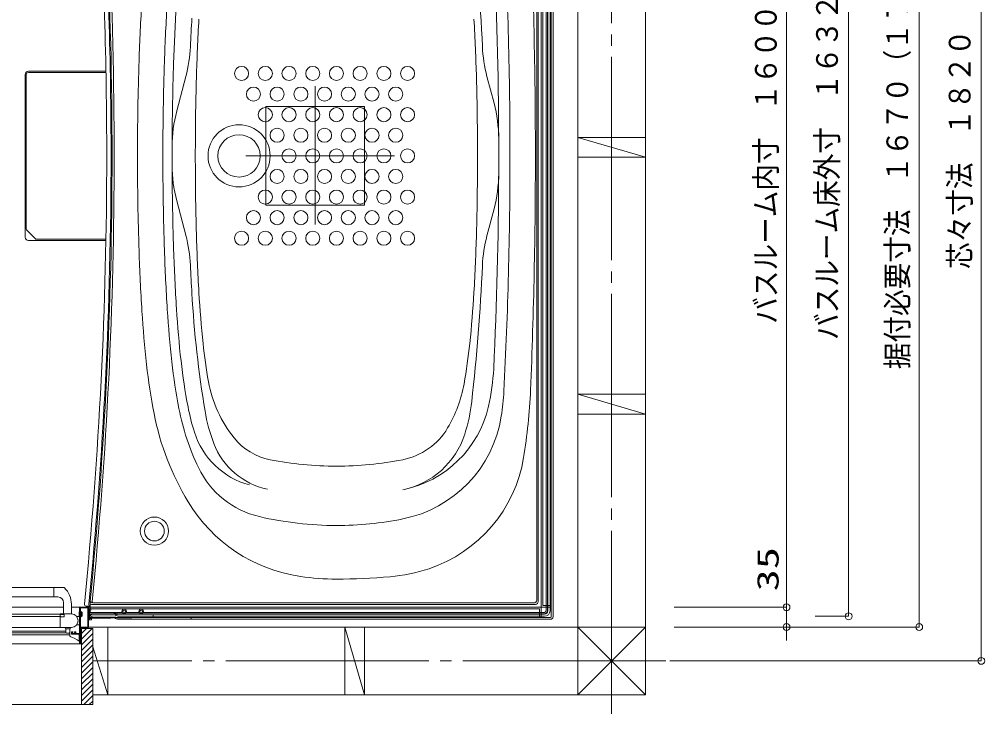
# Model space of a CAD drawing. Units: millimetres on the paper. Extents: x -305 to 305, y -152 to 152.
# Drawn here: x -98.4 to -12.9, y -23.6 to 37.9 of the extents above; entities that cross this region are included whole.
import ezdxf
from ezdxf.enums import TextEntityAlignment as Align

# ---------------------------------------------------------------- set-up
doc = ezdxf.new("R2010")
doc.units = ezdxf.units.MM
doc.linetypes.add('LONG_CHAIN', pattern=[21, 18, -1, 1, -1])
doc.linetypes.add('LONG_DOUBLE_CHAIN', pattern=[21.8, 18, -1, 0.6, -0.6, 0.6, -1])
doc.layers.add('0-0_0', color=7, linetype='Continuous', lineweight=9)
doc.layers.add('0-1_VIEW0001', color=7, linetype='Continuous', lineweight=9)
doc.styles.add('ＭＳ ゴシック', font='')
doc.styles.get('ＭＳ ゴシック').set_extended_font_data('MS Gothic')

# ---------------------------------------------------------------- blocks, each defined once
blk = doc.blocks.new('_ORIGIN')
at = {"layer": '0-0_0'}
blk.add_line((0, 0), (-1, 0), dxfattribs=at)
blk.add_circle((0, 0), 0.5, dxfattribs=at)

msp = doc.modelspace()

# ---------------------------------------------------------------- linework, layer by layer
at = {"layer": '0-0_0'}
for p, q in [((-13.184, -18.308), (-13.184, 71.492)), ((-18.684, -15.308), (-18.684, 66.992)), ((-24.934, -14.358), (-24.934, 66.042)), ((-30.434, -13.558), (-30.434, 65.242)), ((-30.432, -14.158), (-30.432, -8.72)), ((-30.432, -13.558), (-30.432, -12.958)), ((-40.394, -14.158), (-30.434, -14.158)), ((-30.432, -15.908), (-30.432, -14.158)), ((-27.894, -14.958), (-24.934, -14.958)), ((-40.394, -15.908), (-18.684, -15.908)), ((-21.224, -15.908), (-30.433, -15.908)), ((-30.432, -16.508), (-30.432, -17.108)), ((-40.769, -18.908), (-13.184, -18.908))]:
    msp.add_line(p, q, dxfattribs=at)
at = {"layer": '0-1_VIEW0001', "linetype": 'LONG_CHAIN'}
for p, q in [((-45.934, 76.604), (-45.934, -23.587)), ((-72.184, 32.01), (-72.184, 19.752)), ((-78.34, 25.84), (-65.161, 25.84)), ((-41.12, -18.908), (-91.884, -18.908))]:
    msp.add_line(p, q, dxfattribs=at)
at = {"layer": '0-1_VIEW0001'}
for p, q in [((-48.934, 75.092), (-48.934, -21.908)), ((-42.934, 75.092), (-42.934, -21.908)), ((-51.734, 66.141), (-51.734, 25.841)), ((-51.602, 66.122), (-51.602, 25.841)), ((-51.584, 66.141), (-51.584, 25.841)), ((-51.384, 66.141), (-51.384, 25.841)), ((-51.284, 66.691), (-51.284, 25.841)), ((-51.124, 66.691), (-51.124, 25.841)), ((-52.568, 65.207), (-52.568, 25.841)), ((-52.434, 65.341), (-52.434, 25.841)), ((-52.184, 65.816), (-52.184, -14.134)), ((-52.034, 65.691), (-52.034, -14.009)), ((-51.284, 65.841), (-51.284, -14.159)), ((-97.884, 33.041), (-97.884, 25.841)), ((-97.792, 33.024), (-97.792, 25.84)), ((-90.727, 33.224), (-97.592, 33.224)), ((-90.729, 33.341), (-97.584, 33.341)), ((-83.645, 32.88), (-84.452, 29.818)), ((-56.973, 32.88), (-56.35, 30.516)), ((-84.266, 30.523), (-84.271, 30.505)), ((-48.935, 27.468), (-42.935, 25.718)), ((-42.934, 27.467), (-48.934, 27.467)), ((-97.884, 18.641), (-97.884, 25.841)), ((-97.792, 19.387), (-97.792, 25.84)), ((-52.568, -13.526), (-52.568, 25.841)), ((-52.434, -13.659), (-52.434, 25.841)), ((-51.734, -14.459), (-51.734, 25.841)), ((-51.602, -14.441), (-51.602, 25.841)), ((-51.584, -14.459), (-51.584, 25.841)), ((-51.384, -14.459), (-51.384, 25.841)), ((-51.284, -15.009), (-51.284, 25.841)), ((-51.124, -15.009), (-51.124, 25.841)), ((-42.934, 25.717), (-48.934, 25.717)), ((-83.645, 18.801), (-84.452, 21.863)), ((-56.975, 18.768), (-56.35, 21.137)), ((-90.729, 18.341), (-97.584, 18.341)), ((-93.959, 18.457), (-96.863, 18.457)), ((-93.959, 18.457), (-90.727, 18.457)), ((-48.935, 4.718), (-42.935, 2.968)), ((-42.934, 4.717), (-48.934, 4.717)), ((-42.934, 2.967), (-48.934, 2.967)), ((-94.475, -12.395), (-110.744, -12.395)), ((-95.335, -13.245), (-95.335, -12.395)), ((-94.985, -13.245), (-110.235, -13.245)), ((-92.134, -14.625), (-92.134, -13.658)), ((-91.958, -13.776), (-92.134, -13.658)), ((-94.484, -14.16), (-110.734, -14.16)), ((-94.485, -14.745), (-94.485, -13.745)), ((-93.785, -13.892), (-93.785, -14.745)), ((-92.184, -14.159), (-93.785, -14.159)), ((-93.785, -14.159), (-52.209, -14.159)), ((-93.034, -14.46), (-93.054, -14.46)), ((-93.034, -14.185), (-93.034, -16.48)), ((-92.334, -14.16), (-93.009, -14.16)), ((-92.984, -14.22), (-92.984, -15.9)), ((-92.344, -14.205), (-92.969, -14.205)), ((-92.884, -14.585), (-92.963, -14.525)), ((-92.486, -14.047), (-92.1, -14.05)), ((-92.329, -15.9), (-92.329, -14.22)), ((-92.284, -14.545), (-92.284, -14.21)), ((-92.284, -14.309), (-52.334, -14.309)), ((-92.184, -14.307), (-92.184, -14.308)), ((-92.184, -14.308), (-92.184, -14.378)), ((-92.184, -14.378), (-92.184, -14.773)), ((-92.117, -14.609), (-92.117, -14.009)), ((-52.684, -13.909), (-92.017, -13.909)), ((-52.818, -13.776), (-91.847, -13.776)), ((-52.334, -14.309), (-52.334, -15.059)), ((-52.184, -14.184), (-52.184, -15.059)), ((-52.159, -14.159), (-51.284, -14.159)), ((-52.034, -14.009), (-51.284, -14.009)), ((-51.384, -14.458), (-51.384, -14.158)), ((-110.434, -14.76), (-94.784, -14.76)), ((-94.784, -14.97), (-110.434, -14.97)), ((-94.784, -14.76), (-94.784, -15.945)), ((-94.784, -14.76), (-94.784, -14.786)), ((-94.784, -14.993), (-94.784, -15.935)), ((-94.777, -14.799), (-94.763, -14.807)), ((-94.763, -14.972), (-94.777, -14.98)), ((-93.784, -14.745), (-94.769, -14.745)), ((-94.755, -14.81), (-94.459, -14.81)), ((-94.749, -14.97), (-94.755, -14.97)), ((-94.484, -15.01), (-94.709, -15.01)), ((-94.434, -14.835), (-94.434, -14.96)), ((-93.109, -14.97), (-93.316, -14.97)), ((-93.059, -15.67), (-93.059, -15.02)), ((-93.034, -15.06), (-93.054, -15.06)), ((-93.019, -14.542), (-93, -14.542)), ((-93.019, -14.977), (-93, -14.977)), ((-92.834, -14.585), (-92.884, -14.585)), ((-92.884, -14.585), (-92.884, -14.935)), ((-92.834, -14.935), (-92.834, -14.585)), ((-92.284, -15.91), (-92.284, -14.615)), ((-92.284, -15.059), (-52.184, -15.059)), ((-92.219, -14.56), (-92.269, -14.56)), ((-92.269, -14.6), (-92.219, -14.6)), ((-92.209, -14.59), (-92.209, -14.57)), ((-92.2, -15.059), (-92.203, -15.259)), ((-92.042, -15.259), (-92.203, -15.259)), ((-92.184, -14.773), (-92.184, -14.872)), ((-92.184, -14.872), (-92.184, -14.958)), ((-92.184, -14.932), (-92.084, -14.94)), ((-92.184, -15.159), (-92.184, -14.958)), ((-92.184, -15.159), (-86.534, -15.061)), ((-91.984, -15.156), (-92.184, -15.159)), ((-92.117, -14.659), (-92.134, -14.625)), ((-92.117, -14.659), (-92.117, -14.609)), ((-89.282, -14.609), (-92.117, -14.609)), ((-89.816, -14.659), (-92.117, -14.659)), ((-92.084, -14.956), (-92.084, -14.879)), ((-89.859, -14.919), (-92.084, -14.956)), ((-91.991, -15.156), (-91.992, -15.21)), ((-89.859, -14.759), (-91.986, -14.795)), ((-91.984, -15.156), (-91.984, -14.955)), ((-89.913, -14.734), (-89.859, -14.733)), ((-89.859, -14.735), (-89.859, -14.759)), ((-89.859, -14.759), (-89.859, -14.919)), ((-89.855, -15.183), (-89.856, -15.119)), ((-89.741, -14.741), (-89.759, -14.759)), ((-51.884, -14.759), (-89.759, -14.759)), ((-89.759, -14.859), (-89.759, -14.759)), ((-89.741, -14.741), (-89.741, -14.734)), ((-51.902, -14.741), (-89.741, -14.741)), ((-83.184, -15.219), (-89.71, -15.219)), ((-51.884, -14.959), (-89.659, -14.959)), ((-87.782, -14.609), (-88.936, -14.609)), ((-51.884, -14.609), (-87.436, -14.609)), ((-86.534, -15.061), (-86.534, -14.863)), ((-83.243, -15.06), (-83.215, -15.088)), ((-83.184, -15.219), (-83.185, -15.158)), ((-83.184, -15.219), (-83.184, -15.159)), ((-83.184, -15.219), (-51.334, -15.219)), ((-83.084, -15.059), (-51.334, -15.059)), ((-93.784, -15.945), (-109.347, -15.945)), ((-94.334, -16.02), (-94.334, -15.945)), ((-94.284, -16.07), (-93.934, -16.07)), ((-94.284, -16.395), (-94.284, -16.07)), ((-93.934, -16.395), (-93.934, -16.07)), ((-93.884, -15.945), (-93.884, -16.02)), ((-93.109, -15.72), (-93.316, -15.72)), ((-92.984, -17.345), (-92.984, -15.975)), ((-92.969, -15.915), (-92.344, -15.915)), ((-92.969, -15.96), (-92.334, -15.96)), ((-91.884, -16.035), (-92.884, -16.035)), ((-92.883, -16.484), (-92.434, -16.035)), ((-92.883, -16.984), (-91.934, -16.035)), ((-92.883, -16.035), (-92.883, -22.785)), ((-42.934, -15.908), (-92.284, -15.908)), ((-91.884, -22.785), (-91.884, -16.035)), ((-90.558, -15.908), (-90.558, -21.908)), ((-67.809, -21.908), (-69.559, -15.908)), ((-69.558, -15.908), (-69.558, -21.908)), ((-67.808, -15.908), (-67.808, -21.908)), ((-48.934, -15.906), (-42.932, -21.908)), ((-42.932, -15.908), (-48.934, -21.909)), ((-108.992, -16.27), (-94.284, -16.27)), ((-108.792, -16.41), (-94.284, -16.41)), ((-107.707, -16.586), (-93.934, -16.586)), ((-93.984, -16.445), (-94.234, -16.445)), ((-93.934, -16.541), (-93.934, -16.36)), ((-93.934, -16.64), (-93.934, -16.541)), ((-93.825, -16.787), (-93.825, -16.787)), ((-93.784, -16.395), (-93.784, -16.495)), ((-93.669, -16.345), (-93.734, -16.345)), ((-93.734, -16.545), (-93.049, -16.545)), ((-93.729, -16.48), (-93.729, -16.41)), ((-93.714, -16.395), (-93.669, -16.395)), ((-93.444, -16.495), (-93.714, -16.495)), ((-93.654, -16.38), (-93.654, -16.36)), ((-93.504, -16.36), (-93.504, -16.38)), ((-93.434, -16.345), (-93.489, -16.345)), ((-93.489, -16.395), (-93.444, -16.395)), ((-93.429, -16.41), (-93.429, -16.48)), ((-93.384, -16.48), (-93.384, -16.395)), ((-93.049, -16.495), (-93.369, -16.495)), ((-93.084, -16.545), (-93.084, -17.157)), ((-93.034, -16.56), (-93.034, -17.395)), ((-92.884, -17.984), (-91.884, -16.984)), ((-92.883, -17.484), (-91.884, -16.484)), ((-93.084, -17.157), (-93.084, -17.159)), ((-93.019, -17.41), (-92.899, -17.41)), ((-92.899, -17.36), (-92.969, -17.36)), ((-92.884, -17.395), (-92.884, -17.375)), ((-92.884, -18.484), (-91.884, -17.484)), ((-90.559, -21.908), (-91.884, -17.65)), ((-92.884, -18.984), (-91.884, -17.984)), ((-92.884, -19.484), (-91.884, -18.484)), ((-92.884, -19.984), (-91.884, -18.984)), ((-92.884, -20.484), (-91.884, -19.484)), ((-92.884, -20.984), (-91.884, -19.984)), ((-92.884, -21.484), (-91.884, -20.484)), ((-92.884, -21.979), (-91.884, -20.979)), ((-92.884, -22.474), (-91.884, -21.474)), ((-92.699, -22.785), (-91.884, -21.969)), ((-42.934, -21.908), (-91.884, -21.908)), ((-132.483, -22.785), (-91.884, -22.785)), ((-92.204, -22.785), (-91.884, -22.464))]:
    msp.add_line(p, q, dxfattribs=at)
at = {"layer": '0-1_VIEW0001', "linetype": 'LONG_DOUBLE_CHAIN'}
for p, q in [((-76.559, 30.215), (-76.559, 21.465)), ((-76.559, 30.215), (-67.809, 30.215)), ((-67.809, 30.215), (-67.809, 21.465)), ((-76.559, 21.465), (-67.809, 21.465))]:
    msp.add_line(p, q, dxfattribs=at)
at = {"layer": '0-1_VIEW0001', "color": 4}
msp.add_line((-97.734, 19.245), (-97.004, 18.516), dxfattribs=at)
msp.add_lwpolyline([(-97.734, 19.245), (-97.759, 19.277), (-97.773, 19.301), (-97.788, 19.345), (-97.792, 19.387)], dxfattribs=at)
at = {"layer": '0-1_VIEW0001'}
for points in [[(-131.309, -17.41), (-93.059, -17.41), (-93.059, -14.16), (-93.784, -14.16)], [(-93.009, -14.16), (-93.027, -14.167), (-93.034, -14.185)], [(-92.969, -14.205), (-92.98, -14.209), (-92.984, -14.22)], [(-92.329, -14.22), (-92.333, -14.209), (-92.344, -14.205)], [(-92.284, -14.21), (-92.299, -14.174), (-92.334, -14.16)], [(-94.769, -14.745), (-94.78, -14.749), (-94.784, -14.76)], [(-94.784, -14.786), (-94.782, -14.793), (-94.777, -14.799)], [(-94.777, -14.98), (-94.782, -14.986), (-94.784, -14.993)], [(-94.763, -14.807), (-94.759, -14.809), (-94.755, -14.81)], [(-94.755, -14.97), (-94.759, -14.97), (-94.763, -14.972)], [(-94.709, -15.01), (-94.727, -15.002), (-94.734, -14.985), (-94.738, -14.974), (-94.749, -14.97)], [(-94.434, -14.96), (-94.449, -14.995), (-94.484, -15.01)], [(-94.459, -14.81), (-94.441, -14.817), (-94.434, -14.835)], [(-92.834, -14.935), (-92.884, -14.935), (-92.963, -14.994)], [(-92.269, -14.56), (-92.28, -14.555), (-92.284, -14.545)], [(-92.284, -14.615), (-92.28, -14.604), (-92.269, -14.6)], [(-92.209, -14.57), (-92.212, -14.562), (-92.219, -14.56)], [(-92.219, -14.6), (-92.212, -14.597), (-92.209, -14.59)], [(-89.913, -14.734), (-90.02, -14.735), (-92.086, -14.77)], [(-92.984, -15.9), (-92.98, -15.91), (-92.969, -15.915)], [(-92.984, -15.975), (-92.98, -15.964), (-92.969, -15.96)], [(-92.344, -15.915), (-92.333, -15.91), (-92.329, -15.9)], [(-92.334, -15.96), (-92.299, -15.945), (-92.284, -15.91)], [(-93.825, -16.787), (-93.834, -16.784), (-93.851, -16.776)], [(-93.825, -16.787), (-93.536, -16.894), (-93.268, -17.04), (-93.108, -17.157)], [(-93.734, -16.345), (-93.769, -16.359), (-93.784, -16.395)], [(-93.784, -16.495), (-93.769, -16.53), (-93.734, -16.545)], [(-93.729, -16.41), (-93.725, -16.399), (-93.714, -16.395)], [(-93.714, -16.495), (-93.725, -16.49), (-93.729, -16.48)], [(-93.654, -16.36), (-93.658, -16.349), (-93.669, -16.345)], [(-93.669, -16.395), (-93.658, -16.39), (-93.654, -16.38)], [(-93.489, -16.345), (-93.5, -16.349), (-93.504, -16.36)], [(-93.504, -16.38), (-93.5, -16.39), (-93.489, -16.395)], [(-93.444, -16.395), (-93.433, -16.399), (-93.429, -16.41)], [(-93.429, -16.48), (-93.433, -16.49), (-93.444, -16.495)], [(-93.384, -16.395), (-93.399, -16.359), (-93.434, -16.345)], [(-93.369, -16.495), (-93.38, -16.49), (-93.384, -16.48)], [(-93.034, -16.48), (-93.038, -16.49), (-93.049, -16.495)], [(-93.049, -16.545), (-93.038, -16.549), (-93.034, -16.56)], [(-93.108, -17.157), (-93.107, -17.157), (-93.106, -17.159), (-93.099, -17.166), (-93.094, -17.168), (-93.09, -17.168), (-93.088, -17.167), (-93.086, -17.165), (-93.085, -17.163), (-93.084, -17.159)], [(-93.034, -17.395), (-93.03, -17.405), (-93.019, -17.41)], [(-92.969, -17.36), (-92.98, -17.355), (-92.984, -17.345)], [(-92.884, -17.375), (-92.888, -17.364), (-92.899, -17.36)], [(-92.899, -17.41), (-92.888, -17.405), (-92.884, -17.395)]]:
    msp.add_lwpolyline(points, dxfattribs=at)
for centre, radius in [((-78.709, 33.141), 0.625), ((-76.609, 33.141), 0.625), ((-74.509, 33.141), 0.625), ((-72.409, 33.141), 0.625), ((-70.309, 33.141), 0.625), ((-68.209, 33.141), 0.625), ((-66.109, 33.141), 0.625), ((-64.009, 33.141), 0.625), ((-77.659, 31.316), 0.625), ((-75.559, 31.316), 0.625), ((-73.459, 31.316), 0.625), ((-71.359, 31.316), 0.625), ((-69.259, 31.316), 0.625), ((-67.159, 31.316), 0.625), ((-65.059, 31.316), 0.625), ((-76.609, 29.491), 0.625), ((-74.509, 29.491), 0.625), ((-72.409, 29.491), 0.625), ((-70.309, 29.491), 0.625), ((-68.209, 29.491), 0.625), ((-66.109, 29.491), 0.625), ((-64.009, 29.491), 0.625), ((-78.934, 25.841), 2.75), ((-75.559, 27.666), 0.625), ((-73.459, 27.666), 0.625), ((-71.359, 27.666), 0.625), ((-69.259, 27.666), 0.625), ((-67.159, 27.666), 0.625), ((-65.059, 27.666), 0.625), ((-78.934, 25.841), 1.875), ((-74.509, 25.841), 0.625), ((-72.409, 25.841), 0.625), ((-70.309, 25.841), 0.625), ((-68.209, 25.841), 0.625), ((-66.109, 25.841), 0.625), ((-64.009, 25.841), 0.625), ((-75.559, 24.016), 0.625), ((-73.459, 24.016), 0.625), ((-71.359, 24.016), 0.625), ((-69.259, 24.016), 0.625), ((-67.159, 24.016), 0.625), ((-65.059, 24.016), 0.625), ((-76.609, 22.191), 0.625), ((-74.509, 22.191), 0.625), ((-72.409, 22.191), 0.625), ((-70.309, 22.191), 0.625), ((-68.209, 22.191), 0.625), ((-66.109, 22.191), 0.625), ((-64.009, 22.191), 0.625), ((-77.659, 20.366), 0.625), ((-75.559, 20.366), 0.625), ((-75.559, 20.366), 0.625), ((-73.459, 20.366), 0.625), ((-71.359, 20.366), 0.625), ((-69.259, 20.366), 0.625), ((-67.159, 20.366), 0.625), ((-65.059, 20.366), 0.625), ((-78.709, 18.54), 0.625), ((-76.609, 18.54), 0.625), ((-74.509, 18.541), 0.625), ((-72.409, 18.541), 0.625), ((-70.309, 18.541), 0.625), ((-68.209, 18.541), 0.625), ((-66.109, 18.541), 0.625), ((-64.009, 18.541), 0.625), ((-86.434, -7.409), 1.25), ((-86.434, -7.409), 0.875), ((-89.109, -14.509), 0.2), ((-89.109, -14.509), 0.113), ((-87.609, -14.509), 0.2), ((-87.609, -14.509), 0.113)]:
    msp.add_circle(centre, radius, dxfattribs=at)
for centre, radius, start, end in [((-491.184, 25.841), 401, 0, 5.65274), ((-491.184, 25.841), 401.187, 0, 5.65126), ((-491.184, 25.841), 400.525, 0, 3.54016), ((-491.184, 25.841), 400.909, 0, 3.53725), ((-230.713, 27.939), 173.505, 2.50434, 6.51084), ((-455.684, 25.841), 400.75, 0, 2.98086), ((-552.684, 25.841), 500, 0, 2.3783), ((-455.684, 25.841), 399.75, 0.2203, 2.70422), ((90.108, 28.342), 178, 176.37677, 178.08861), ((90.108, 28.342), 175.75, 176.37677, 178.08861), ((90.109, 28.342), 174.934, 176.37677, 178.08861), ((90.089, 27.894), 173.5, 176.64806, 177.48114), ((90.095, 27.939), 172.875, 176.68288, 178.39679), ((-230.713, 27.939), 172.875, 1.60321, 3.31712), ((-95.732, 36.068), 12.5, 345.23097, 357.48115), ((-44.886, 36.066), 12.5, 182.50435, 194.76903), ((165.066, 25.841), 253, 178.08861, 180), ((165.066, 25.841), 250.75, 178.08861, 180), ((165.067, 25.841), 249.934, 178.0845, 180), ((-97.584, 33.041), 0.3, 90, 180), ((-97.592, 33.024), 0.2, 90, 180), ((165.066, 25.841), 247.875, 178.39679, 180), ((-305.684, 25.841), 247.875, 0, 1.60321), ((-68.437, 27.329), 12.5, 0.2203, 14.76903), ((-72.365, 26.631), 12.5, 165.23097, 179.80924), ((-455.684, 25.841), 399.75, 0, 0.2203), ((-491.184, 25.841), 400.525, 354.30831, 0), ((-491.184, 25.841), 400.909, 354.31329, 0), ((-491.184, 25.841), 401, 354.34726, 0), ((-491.184, 25.841), 401.187, 354.34874, 0), ((165.066, 25.841), 253, 180, 181.91139), ((165.066, 25.841), 250.75, 180, 181.91139), ((165.067, 25.841), 249.934, 180, 181.9155), ((165.066, 25.841), 247.875, 180, 181.60321), ((-305.684, 25.841), 247.875, 358.39679, 0), ((-455.684, 25.841), 399.75, 359.77559, 0), ((-455.684, 25.841), 400.75, 357.01914, 0), ((-552.684, 25.841), 500, 357.6217, 0), ((-72.365, 25.05), 12.5, 180.19076, 194.76903), ((-455.684, 25.841), 399.75, 357.29578, 359.77559), ((-68.437, 24.324), 12.5, 345.23158, 359.77559), ((90.095, 23.742), 172.875, 181.60321, 183.31712), ((-230.713, 23.742), 172.875, 356.68288, 358.39679), ((-97.584, 18.641), 0.3, 180, 270), ((-95.732, 15.613), 12.5, 2.51886, 14.76903), ((-44.888, 15.582), 12.5, 165.23158, 177.4855), ((90.108, 23.339), 178, 181.91139, 183.62322), ((90.108, 23.339), 175.75, 181.91139, 183.62322), ((90.109, 23.339), 174.934, 181.91139, 183.62322), ((90.089, 23.787), 173.5, 182.51886, 183.35194), ((-230.713, 23.742), 173.505, 353.48916, 357.4855), ((15.221, 19.403), 98.504, 183.31712, 189.45382), ((15.221, 19.403), 97.875, 183.31712, 185.96919), ((-155.839, 19.403), 97.875, 354.03081, 356.68288), ((15.258, 18.599), 103, 183.62323, 186.27211), ((15.258, 18.599), 100.75, 183.62323, 186.27211), ((15.259, 18.599), 99.934, 183.62323, 186.27211), ((-34.508, 14.203), 47.875, 185.96919, 190.07234), ((-106.11, 14.203), 47.875, 349.70681, 354.03081), ((-34.443, 13.137), 53, 186.27211, 191.00864), ((-34.443, 13.137), 50.75, 186.27211, 191.00864), ((-34.442, 13.137), 49.934, 186.27211, 191.00864), ((-75.854, 7.968), 19.5, 347.22256, 357.09528), ((-70.815, 7.754), 11, 190.07233, 218.92663), ((-70.813, 7.792), 12, 329.65551, 349.70681), ((-77.446, 6.152), 22, 351.15395, 356.99943), ((-103.072, 7.167), 50, 350.71873, 357.6217), ((-62.91, 7.599), 21.75, 191.00864, 205.55599), ((-62.908, 7.599), 20.934, 191.00864, 197.32322), ((-66.343, 5.822), 9.75, 281.29342, 347.16152), ((-72.744, 5.627), 14.5, 342.16474, 353.82697), ((-62.91, 7.599), 24, 191.00864, 211.16034), ((-67.149, 5.687), 15, 189.45382, 200.76615), ((-66.577, 4.461), 11, 281.23472, 351.15395), ((-65.609, 4.805), 6, 281.29342, 329.17082), ((-76.21, 3.45), 7, 197.32322, 255.13371), ((-65.854, 3.371), 7.25, 281.30119, 342.46615), ((-75.097, 2.673), 6.5, 200.76615, 258.24482), ((-75.107, 4.315), 5.5, 219.15375, 258.7065), ((-86.283, -0.948), 0.5, 4.46931, 4.50491), ((-86.283, -0.948), 0.5, 4.46931, 4.50491), ((-86.283, -1.028), 0.5, 4.46931, 4.50491), ((-70.309, 28.341), 30, 258.7065, 269.99999), ((-70.309, 28.341), 30, 270.00001, 281.29342), ((-66.063, 1.119), 12.5, 288.46728, 350.71873), ((-75.314, 1.667), 8, 205.55599, 256.84989), ((-71.467, 2.425), 14, 211.16034, 261.67971), ((-70.309, 23.091), 30, 256.84989, 269.99999), ((-70.309, 23.091), 30, 270.00001, 281.32804), ((-66.855, 3.49), 15, 274.95444, 288.46728), ((-70.309, 10.341), 22, 261.67971, 270), ((-70.309, 43.341), 55, 269.99999, 274.95444), ((-94.475, -12.495), 0.1, 45.77987, 90), ((-95.835, -13.892), 2.05, 0, 45.77987), ((-94.985, -13.745), 0.5, 0, 90), ((-91.847, -13.676), 0.1, 174.34874, 270), ((-52.818, -13.526), 0.25, 270, 0), ((-52.684, -13.659), 0.25, 270, 0), ((-91.806, -14.76), 1.303, 167.57603, 192.42397), ((-93.054, -14.485), 0.025, 90, 167.57603), ((-93.019, -14.527), 0.015, 180, 270), ((-93, -14.527), 0.015, 270, 340.52878), ((-92.972, -14.537), 0.015, 52.83915, 160.52878), ((-92.484, -13.897), 0.15, 174.30831, 269.5), ((-92.099, -13.9), 0.15, 174.31329, 269.5), ((-92.034, -14.307), 0.15, 91, 180), ((-92.034, -14.456), 0.15, 90.91362, 180), ((-92.034, -14.521), 0.15, 90.91362, 180), ((-92.017, -14.009), 0.1, 90, 180), ((-52.209, -14.184), 0.025, 360, 90), ((-52.159, -14.134), 0.025, 180, 270), ((-51.902, -14.441), 0.3, 270, 0), ((-51.884, -14.459), 0.3, 270, 0), ((-51.884, -14.459), 0.5, 270, 0), ((-51.884, -14.459), 0.15, 270, 0), ((-93.784, -15.345), 0.6, 270, 90), ((-93.109, -15.02), 0.05, 0, 90), ((-93.054, -15.035), 0.025, 192.42397, 270), ((-93.019, -14.992), 0.015, 90, 180), ((-93, -14.992), 0.015, 19.47122, 90), ((-92.972, -14.982), 0.015, 199.47122, 307.16085), ((-92.084, -14.87), 0.1, 90.96524, 180), ((-91.984, -14.879), 0.1, 90.96524, 180), ((-91.984, -14.895), 0.1, 90.96524, 180), ((-92.042, -15.209), 0.05, 270, 359), ((-89.71, -14.909), 0.31, 222.85141, 270), ((-89.816, -14.734), 0.075, 0, 90), ((-89.659, -14.859), 0.1, 180, 270), ((-83.285, -15.159), 0.1, 1.01715, 90), ((-83.084, -15.159), 0.1, 90, 180), ((-51.334, -15.009), 0.05, 270, 0), ((-51.334, -15.009), 0.21, 270, 0), ((-94.284, -16.02), 0.05, 180, 270), ((-93.934, -16.02), 0.05, 270, 0), ((-93.109, -15.67), 0.05, 270, 0), ((-94.234, -16.395), 0.05, 180, 270), ((-93.984, -16.395), 0.05, 270, 0), ((-93.787, -16.644), 0.147, 178.46264, 244.21307)]:
    msp.add_arc(centre, radius, start, end, dxfattribs=at)
at = {"layer": '0-1_VIEW0001', "color": 4}
msp.add_arc((-96.863, 18.657), 0.2, 225.00001, 270, dxfattribs=at)

# ---------------------------------------------------------------- block references
at = {"layer": '0-0_0', "xscale": 0.6, "yscale": 0.6}
for p, rotation in [((-30.434, -14.158), 270), ((-30.432, -14.158), 270), ((-24.934, -14.958), 270), ((-18.684, -15.908), 270), ((-30.432, -15.908), 90), ((-13.184, -18.908), 270)]:
    msp.add_blockref('_ORIGIN', p, dxfattribs=dict(at, rotation=rotation))

# ---------------------------------------------------------------- texts
at = {"layer": '0-0_0', "style": 'ＭＳ ゴシック'}
for s, width, p in [('据付必要寸法\u3000１６７０（１７００）', 0.9, (-19.087, 6.939)), ('バスルーム床外寸\u3000１６３２', 0.9, (-25.314, 9.536)), ('バスルーム内寸\u3000１６００', 0.9, (-30.734, 10.968)), ('芯々寸法\u3000１８２０', 0.9, (-13.564, 15.82)), ('35', 1.5, (-30.562, -12.744))]:
    msp.add_text(s, height=1.921, rotation=90, dxfattribs=dict(at, width=width)).set_placement(p, align=Align.BOTTOM_LEFT)

doc.saveas('drawing.dxf')
